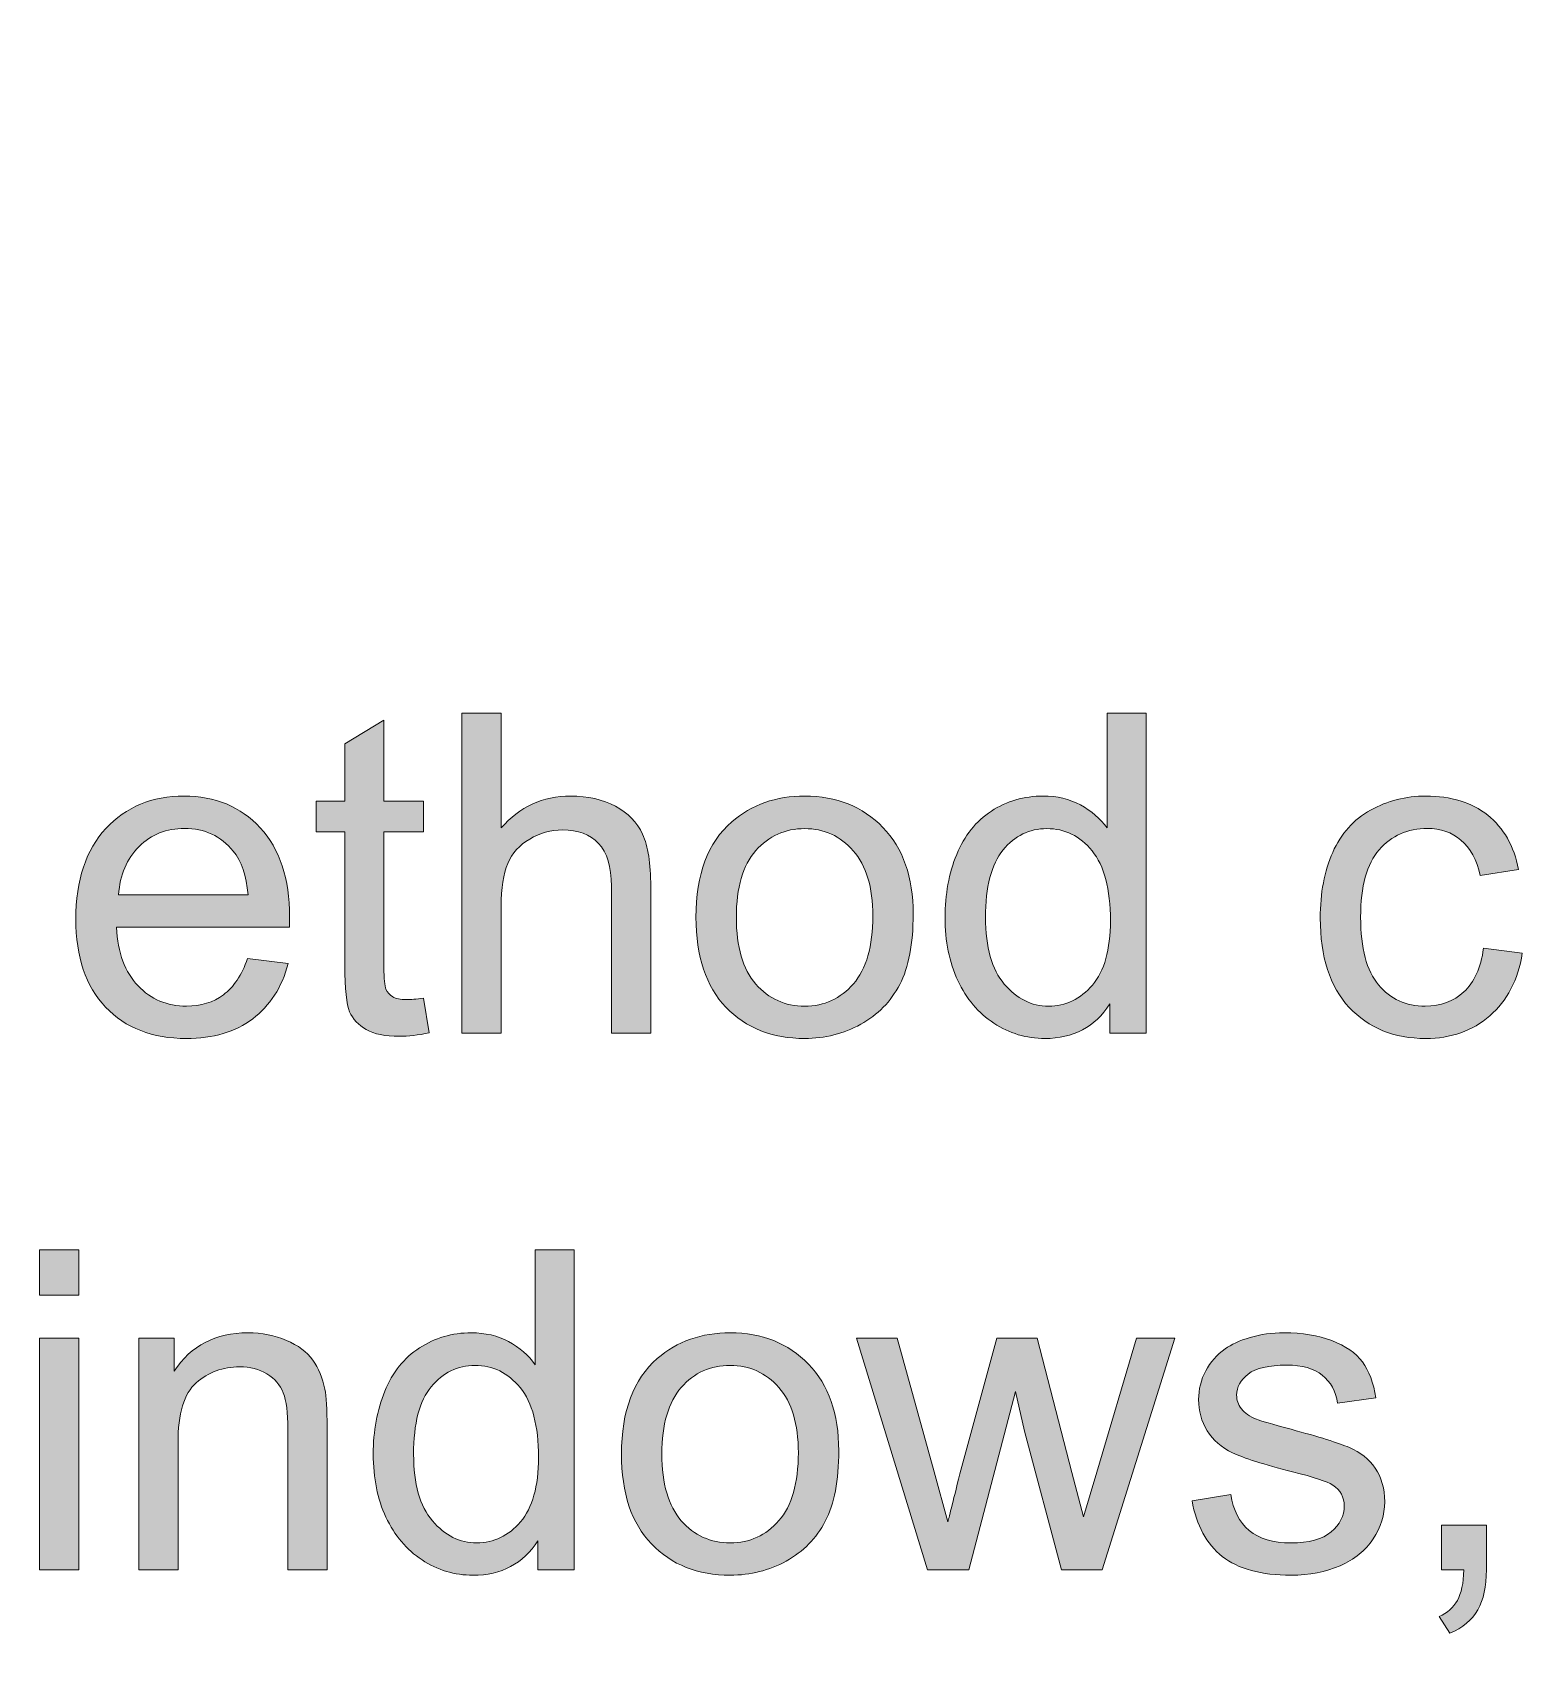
# Model space of a CAD drawing. Header units: inches. Extents: x -17.6 to 82.3, y -15.1 to 23.2.
# Drawn here: x 78.703 to 79.354, y -4.567 to -3.859 of the extents above; entities that cross this region are included whole.
import ezdxf

# ---------------------------------------------------------------- set-up
doc = ezdxf.new("R2010")
doc.units = ezdxf.units.IN
doc.header["$MEASUREMENT"] = 0
doc.layers.add('0_0', color=7, linetype='Continuous', lineweight=0)
doc.layers.add('G-ANNO-TTLB', color=7, linetype='Continuous', lineweight=0)

# ---------------------------------------------------------------- blocks, each defined once
blk = doc.blocks.new('Block_21')
at = {"layer": '0_0', "true_color": 0x000000, "transparency": 33554687}
h = blk.add_hatch(color=18, dxfattribs=at)
h.dxf.hatch_style = 2
edge = h.paths.add_edge_path()
edge.add_spline(control_points=[(78.87305, -4.2785), (78.87305, -4.2785), (78.87552, -4.29359), (78.87552, -4.29359), (78.8707, -4.29461), (78.8664, -4.29511), (78.8626, -4.29511), (78.85639, -4.29511), (78.85159, -4.29414), (78.84817, -4.29217), (78.84475, -4.2902), (78.84234, -4.28762), (78.84096, -4.28442), (78.83956, -4.28124), (78.83887, -4.27451), (78.83887, -4.26426), (78.83887, -4.26426), (78.83887, -4.20624), (78.83887, -4.20624), (78.83887, -4.20624), (78.82633, -4.20624), (78.82633, -4.20624), (78.82633, -4.20624), (78.82633, -4.19295), (78.82633, -4.19295), (78.82633, -4.19295), (78.83887, -4.19295), (78.83887, -4.19295), (78.83887, -4.19295), (78.83887, -4.16798), (78.83887, -4.16798), (78.83887, -4.16798), (78.85585, -4.15773), (78.85585, -4.15773), (78.85585, -4.15773), (78.85585, -4.19295), (78.85585, -4.19295), (78.85585, -4.19295), (78.87305, -4.19295), (78.87305, -4.19295), (78.87305, -4.19295), (78.87305, -4.20624), (78.87305, -4.20624), (78.87305, -4.20624), (78.85585, -4.20624), (78.85585, -4.20624), (78.85585, -4.20624), (78.85585, -4.2652), (78.85585, -4.2652), (78.85585, -4.27007), (78.85615, -4.27321), (78.85676, -4.2746), (78.85737, -4.276), (78.85834, -4.2771), (78.8597, -4.27793), (78.86106, -4.27875), (78.86301, -4.27916), (78.86553, -4.27916), (78.86743, -4.27916), (78.86994, -4.27894), (78.87305, -4.2785)], knot_values=[0, 0, 0, 0, 1, 1, 1, 2, 2, 2, 3, 3, 3, 4, 4, 4, 5, 5, 5, 6, 6, 6, 7, 7, 7, 8, 8, 8, 9, 9, 9, 10, 10, 10, 11, 11, 11, 12, 12, 12, 13, 13, 13, 14, 14, 14, 15, 15, 15, 16, 16, 16, 17, 17, 17, 18, 18, 18, 19, 19, 19, 20, 20, 20, 20], degree=3, periodic=0)
h = blk.add_hatch(color=18, dxfattribs=at)
h.dxf.hatch_style = 2
edge = h.paths.add_edge_path()
edge.add_spline(control_points=[(78.88976, -4.29378), (78.88976, -4.29378), (78.88976, -4.1546), (78.88976, -4.1546), (78.88976, -4.1546), (78.90685, -4.1546), (78.90685, -4.1546), (78.90685, -4.1546), (78.90685, -4.20454), (78.90685, -4.20454), (78.91482, -4.1953), (78.92489, -4.19067), (78.93704, -4.19067), (78.9445, -4.19067), (78.95098, -4.19214), (78.95649, -4.1951), (78.962, -4.19803), (78.96594, -4.20209), (78.96832, -4.20729), (78.97069, -4.21248), (78.97187, -4.22001), (78.97187, -4.22989), (78.97187, -4.22989), (78.97187, -4.29378), (78.97187, -4.29378), (78.97187, -4.29378), (78.95478, -4.29378), (78.95478, -4.29378), (78.95478, -4.29378), (78.95478, -4.22989), (78.95478, -4.22989), (78.95478, -4.22134), (78.95294, -4.21512), (78.94923, -4.21124), (78.94553, -4.20733), (78.94029, -4.20539), (78.93351, -4.20539), (78.92845, -4.20539), (78.92369, -4.20671), (78.91923, -4.20934), (78.91477, -4.21195), (78.91159, -4.21552), (78.9097, -4.22001), (78.9078, -4.2245), (78.90685, -4.23071), (78.90685, -4.23862), (78.90685, -4.23862), (78.90685, -4.29378), (78.90685, -4.29378), (78.90685, -4.29378), (78.88976, -4.29378), (78.88976, -4.29378)], knot_values=[0, 0, 0, 0, 1, 1, 1, 2, 2, 2, 3, 3, 3, 4, 4, 4, 5, 5, 5, 6, 6, 6, 7, 7, 7, 8, 8, 8, 9, 9, 9, 10, 10, 10, 11, 11, 11, 12, 12, 12, 13, 13, 13, 14, 14, 14, 15, 15, 15, 16, 16, 16, 17, 17, 17, 17], degree=3, periodic=0)
h = blk.add_hatch(color=18, dxfattribs=at)
h.dxf.hatch_style = 2
edge = h.paths.add_edge_path()
edge.add_spline(control_points=[(79.11743, -4.24346), (79.11743, -4.25637), (79.12014, -4.26603), (79.1256, -4.27242), (79.13104, -4.27881), (79.13745, -4.28201), (79.14486, -4.28201), (79.15233, -4.28201), (79.15868, -4.27896), (79.1639, -4.27284), (79.16912, -4.26674), (79.17174, -4.25742), (79.17174, -4.24489), (79.17174, -4.23109), (79.16908, -4.22096), (79.16376, -4.2145), (79.15845, -4.20805), (79.15188, -4.20482), (79.1441, -4.20482), (79.1365, -4.20482), (79.13015, -4.20793), (79.12507, -4.21412), (79.11998, -4.22032), (79.11743, -4.2301), (79.11743, -4.24346)], knot_values=[0, 0, 0, 0, 1, 1, 1, 2, 2, 2, 3, 3, 3, 4, 4, 4, 5, 5, 5, 6, 6, 6, 7, 7, 7, 8, 8, 8, 8], degree=3, periodic=0)
edge = h.paths.add_edge_path()
edge.add_spline(control_points=[(79.17144, -4.29378), (79.17144, -4.29378), (79.17144, -4.28106), (79.17144, -4.28106), (79.16505, -4.29106), (79.15565, -4.29606), (79.14326, -4.29606), (79.13521, -4.29606), (79.12782, -4.29385), (79.12108, -4.28942), (79.11434, -4.28498), (79.10912, -4.2788), (79.10541, -4.27086), (79.10171, -4.26291), (79.09985, -4.25378), (79.09985, -4.24346), (79.09985, -4.2334), (79.10154, -4.22427), (79.1049, -4.21606), (79.10825, -4.20787), (79.11328, -4.20159), (79.11998, -4.19722), (79.1267, -4.19286), (79.1342, -4.19067), (79.1425, -4.19067), (79.14857, -4.19067), (79.15397, -4.19195), (79.15872, -4.19453), (79.16347, -4.19708), (79.16733, -4.20043), (79.1703, -4.20454), (79.1703, -4.20454), (79.1703, -4.1546), (79.1703, -4.1546), (79.1703, -4.1546), (79.18731, -4.1546), (79.18731, -4.1546), (79.18731, -4.1546), (79.18731, -4.29378), (79.18731, -4.29378), (79.18731, -4.29378), (79.17144, -4.29378), (79.17144, -4.29378)], knot_values=[0, 0, 0, 0, 1, 1, 1, 2, 2, 2, 3, 3, 3, 4, 4, 4, 5, 5, 5, 6, 6, 6, 7, 7, 7, 8, 8, 8, 9, 9, 9, 10, 10, 10, 11, 11, 11, 12, 12, 12, 13, 13, 13, 14, 14, 14, 14], degree=3, periodic=0)
h = blk.add_hatch(color=18, dxfattribs=at)
h.dxf.hatch_style = 2
edge = h.paths.add_edge_path()
edge.add_spline(control_points=[(78.74051, -4.23368), (78.74051, -4.23368), (78.79679, -4.23368), (78.79679, -4.23368), (78.79603, -4.22521), (78.79389, -4.21884), (78.79034, -4.2146), (78.7849, -4.20802), (78.77785, -4.20473), (78.76918, -4.20473), (78.76133, -4.20473), (78.75472, -4.20736), (78.74938, -4.21261), (78.74403, -4.21785), (78.74108, -4.22488), (78.74051, -4.23368)], knot_values=[0, 0, 0, 0, 1, 1, 1, 2, 2, 2, 3, 3, 3, 4, 4, 4, 5, 5, 5, 5], degree=3, periodic=0)
edge = h.paths.add_edge_path()
edge.add_spline(control_points=[(78.7966, -4.26131), (78.7966, -4.26131), (78.81426, -4.2635), (78.81426, -4.2635), (78.81148, -4.27382), (78.80633, -4.28182), (78.7988, -4.28752), (78.79126, -4.29321), (78.78164, -4.29606), (78.76994, -4.29606), (78.75518, -4.29606), (78.74349, -4.29152), (78.73485, -4.28244), (78.72621, -4.27336), (78.7219, -4.26062), (78.7219, -4.24422), (78.7219, -4.22725), (78.72626, -4.2141), (78.735, -4.20473), (78.74373, -4.19535), (78.75506, -4.19067), (78.76899, -4.19067), (78.78247, -4.19067), (78.79348, -4.19526), (78.80203, -4.20444), (78.81057, -4.21362), (78.81483, -4.22654), (78.81483, -4.24318), (78.81483, -4.24419), (78.81481, -4.24571), (78.81475, -4.24773), (78.81475, -4.24773), (78.73956, -4.24773), (78.73956, -4.24773), (78.74018, -4.25882), (78.74331, -4.26729), (78.74894, -4.27318), (78.75458, -4.27907), (78.76161, -4.28201), (78.77002, -4.28201), (78.77629, -4.28201), (78.78164, -4.28037), (78.78608, -4.27707), (78.7905, -4.27378), (78.79401, -4.26853), (78.7966, -4.26131)], knot_values=[0, 0, 0, 0, 1, 1, 1, 2, 2, 2, 3, 3, 3, 4, 4, 4, 5, 5, 5, 6, 6, 6, 7, 7, 7, 8, 8, 8, 9, 9, 9, 10, 10, 10, 11, 11, 11, 12, 12, 12, 13, 13, 13, 14, 14, 14, 15, 15, 15, 15], degree=3, periodic=0)
h = blk.add_hatch(color=18, dxfattribs=at)
h.dxf.hatch_style = 2
edge = h.paths.add_edge_path()
edge.add_spline(control_points=[(79.00909, -4.24337), (79.00909, -4.25628), (79.01191, -4.26595), (79.01755, -4.27238), (79.02318, -4.2788), (79.03027, -4.28201), (79.03882, -4.28201), (79.0473, -4.28201), (79.05435, -4.27878), (79.05998, -4.27233), (79.06562, -4.26587), (79.06844, -4.25602), (79.06844, -4.2428), (79.06844, -4.23033), (79.06559, -4.22088), (79.05994, -4.21446), (79.05428, -4.20803), (79.04723, -4.20482), (79.03882, -4.20482), (79.03027, -4.20482), (79.02318, -4.20802), (79.01755, -4.21441), (79.01191, -4.2208), (79.00909, -4.23046), (79.00909, -4.24337)], knot_values=[0, 0, 0, 0, 1, 1, 1, 2, 2, 2, 3, 3, 3, 4, 4, 4, 5, 5, 5, 6, 6, 6, 7, 7, 7, 8, 8, 8, 8], degree=3, periodic=0)
edge = h.paths.add_edge_path()
edge.add_spline(control_points=[(78.99154, -4.24337), (78.99154, -4.22469), (78.99672, -4.21087), (79.00711, -4.20188), (79.01577, -4.1944), (79.02634, -4.19067), (79.03882, -4.19067), (79.05268, -4.19067), (79.06401, -4.19522), (79.07281, -4.20429), (79.0816, -4.21338), (79.08599, -4.22593), (79.08599, -4.24194), (79.08599, -4.25492), (79.08405, -4.26512), (79.08016, -4.27257), (79.07627, -4.28), (79.07061, -4.28578), (79.06316, -4.28989), (79.05572, -4.294), (79.04761, -4.29606), (79.03882, -4.29606), (79.0247, -4.29606), (79.01329, -4.29153), (79.00458, -4.28248), (78.99588, -4.27344), (78.99154, -4.26039), (78.99154, -4.24337)], knot_values=[0, 0, 0, 0, 1, 1, 1, 2, 2, 2, 3, 3, 3, 4, 4, 4, 5, 5, 5, 6, 6, 6, 7, 7, 7, 8, 8, 8, 9, 9, 9, 9], degree=3, periodic=0)
h = blk.add_hatch(color=18, dxfattribs=at)
h.dxf.hatch_style = 2
edge = h.paths.add_edge_path()
edge.add_spline(control_points=[(79.33398, -4.25685), (79.33398, -4.25685), (79.3508, -4.25903), (79.3508, -4.25903), (79.34896, -4.27062), (79.34427, -4.27968), (79.3367, -4.28624), (79.32913, -4.29278), (79.31985, -4.29606), (79.30884, -4.29606), (79.29503, -4.29606), (79.28394, -4.29156), (79.27555, -4.28252), (79.26717, -4.27352), (79.26297, -4.26058), (79.26297, -4.24375), (79.26297, -4.23286), (79.26478, -4.22333), (79.26839, -4.21517), (79.272, -4.207), (79.27748, -4.20087), (79.28486, -4.1968), (79.29224, -4.19271), (79.30025, -4.19067), (79.30892, -4.19067), (79.31988, -4.19067), (79.32883, -4.19344), (79.3358, -4.19897), (79.34276, -4.20452), (79.34722, -4.21239), (79.34918, -4.22257), (79.34918, -4.22257), (79.33257, -4.22514), (79.33257, -4.22514), (79.33099, -4.21837), (79.32818, -4.21327), (79.32416, -4.20985), (79.32015, -4.20643), (79.31529, -4.20473), (79.3096, -4.20473), (79.30098, -4.20473), (79.29399, -4.20782), (79.2886, -4.21398), (79.28323, -4.22016), (79.28054, -4.22991), (79.28054, -4.24327), (79.28054, -4.25682), (79.28314, -4.26666), (79.28833, -4.2728), (79.29351, -4.27894), (79.30029, -4.28201), (79.30865, -4.28201), (79.31535, -4.28201), (79.32095, -4.27995), (79.32544, -4.27584), (79.32994, -4.27173), (79.33279, -4.26539), (79.33398, -4.25685)], knot_values=[0, 0, 0, 0, 1, 1, 1, 2, 2, 2, 3, 3, 3, 4, 4, 4, 5, 5, 5, 6, 6, 6, 7, 7, 7, 8, 8, 8, 9, 9, 9, 10, 10, 10, 11, 11, 11, 12, 12, 12, 13, 13, 13, 14, 14, 14, 15, 15, 15, 16, 16, 16, 17, 17, 17, 18, 18, 18, 19, 19, 19, 19], degree=3, periodic=0)
h = blk.add_hatch(color=18, dxfattribs=at)
h.dxf.hatch_style = 2
edge = h.paths.add_edge_path()
edge.add_spline(control_points=[(78.70614, -4.52711), (78.70614, -4.52711), (78.70614, -4.42628), (78.70614, -4.42628), (78.70614, -4.42628), (78.72323, -4.42628), (78.72323, -4.42628), (78.72323, -4.42628), (78.72323, -4.52711), (78.72323, -4.52711), (78.72323, -4.52711), (78.70614, -4.52711), (78.70614, -4.52711)], knot_values=[0, 0, 0, 0, 1, 1, 1, 2, 2, 2, 3, 3, 3, 4, 4, 4, 4], degree=3, periodic=0)
edge = h.paths.add_edge_path()
edge.add_spline(control_points=[(78.70614, -4.40758), (78.70614, -4.40758), (78.70614, -4.38793), (78.70614, -4.38793), (78.70614, -4.38793), (78.72323, -4.38793), (78.72323, -4.38793), (78.72323, -4.38793), (78.72323, -4.40758), (78.72323, -4.40758), (78.72323, -4.40758), (78.70614, -4.40758), (78.70614, -4.40758)], knot_values=[0, 0, 0, 0, 1, 1, 1, 2, 2, 2, 3, 3, 3, 4, 4, 4, 4], degree=3, periodic=0)
h = blk.add_hatch(color=18, dxfattribs=at)
h.dxf.hatch_style = 2
edge = h.paths.add_edge_path()
edge.add_spline(control_points=[(78.86876, -4.47679), (78.86876, -4.48971), (78.87149, -4.49936), (78.87693, -4.50575), (78.88238, -4.51214), (78.88881, -4.51534), (78.89621, -4.51534), (78.90367, -4.51534), (78.91002, -4.51229), (78.91524, -4.50617), (78.92046, -4.50007), (78.92307, -4.49075), (78.92307, -4.47822), (78.92307, -4.46442), (78.92041, -4.45429), (78.91509, -4.44784), (78.90978, -4.44138), (78.90324, -4.43815), (78.89545, -4.43815), (78.88786, -4.43815), (78.88151, -4.44126), (78.87641, -4.44746), (78.87131, -4.45365), (78.86876, -4.46343), (78.86876, -4.47679)], knot_values=[0, 0, 0, 0, 1, 1, 1, 2, 2, 2, 3, 3, 3, 4, 4, 4, 5, 5, 5, 6, 6, 6, 7, 7, 7, 8, 8, 8, 8], degree=3, periodic=0)
edge = h.paths.add_edge_path()
edge.add_spline(control_points=[(78.9228, -4.52711), (78.9228, -4.52711), (78.9228, -4.51439), (78.9228, -4.51439), (78.9164, -4.52439), (78.907, -4.52939), (78.89459, -4.52939), (78.88656, -4.52939), (78.87916, -4.52718), (78.87242, -4.52275), (78.86568, -4.51831), (78.86046, -4.51213), (78.85676, -4.50419), (78.85305, -4.49624), (78.85121, -4.48711), (78.85121, -4.47679), (78.85121, -4.46673), (78.85288, -4.4576), (78.85623, -4.4494), (78.85959, -4.4412), (78.86462, -4.43492), (78.87134, -4.43056), (78.87804, -4.42619), (78.88554, -4.424), (78.89383, -4.424), (78.8999, -4.424), (78.90533, -4.42528), (78.91007, -4.42786), (78.91482, -4.43041), (78.91867, -4.43376), (78.92166, -4.43787), (78.92166, -4.43787), (78.92166, -4.38793), (78.92166, -4.38793), (78.92166, -4.38793), (78.93864, -4.38793), (78.93864, -4.38793), (78.93864, -4.38793), (78.93864, -4.52711), (78.93864, -4.52711), (78.93864, -4.52711), (78.9228, -4.52711), (78.9228, -4.52711)], knot_values=[0, 0, 0, 0, 1, 1, 1, 2, 2, 2, 3, 3, 3, 4, 4, 4, 5, 5, 5, 6, 6, 6, 7, 7, 7, 8, 8, 8, 9, 9, 9, 10, 10, 10, 11, 11, 11, 12, 12, 12, 13, 13, 13, 14, 14, 14, 14], degree=3, periodic=0)
h = blk.add_hatch(color=18, dxfattribs=at)
h.dxf.hatch_style = 2
edge = h.paths.add_edge_path()
edge.add_spline(control_points=[(78.74924, -4.52711), (78.74924, -4.52711), (78.74924, -4.42628), (78.74924, -4.42628), (78.74924, -4.42628), (78.76462, -4.42628), (78.76462, -4.42628), (78.76462, -4.42628), (78.76462, -4.44062), (78.76462, -4.44062), (78.77203, -4.42954), (78.78271, -4.424), (78.79671, -4.424), (78.80279, -4.424), (78.80838, -4.42509), (78.81346, -4.42729), (78.81855, -4.42946), (78.82237, -4.43233), (78.8249, -4.43587), (78.82743, -4.43941), (78.82921, -4.44363), (78.83021, -4.4485), (78.83085, -4.45166), (78.83116, -4.45721), (78.83116, -4.46512), (78.83116, -4.46512), (78.83116, -4.52711), (78.83116, -4.52711), (78.83116, -4.52711), (78.81407, -4.52711), (78.81407, -4.52711), (78.81407, -4.52711), (78.81407, -4.46578), (78.81407, -4.46578), (78.81407, -4.45882), (78.81342, -4.45361), (78.81209, -4.45015), (78.81076, -4.44671), (78.8084, -4.44396), (78.80501, -4.44191), (78.80162, -4.43985), (78.79766, -4.43882), (78.7931, -4.43882), (78.78582, -4.43882), (78.77954, -4.44112), (78.77425, -4.44575), (78.76896, -4.45037), (78.76633, -4.45913), (78.76633, -4.47205), (78.76633, -4.47205), (78.76633, -4.52711), (78.76633, -4.52711), (78.76633, -4.52711), (78.74924, -4.52711), (78.74924, -4.52711)], knot_values=[0, 0, 0, 0, 1, 1, 1, 2, 2, 2, 3, 3, 3, 4, 4, 4, 5, 5, 5, 6, 6, 6, 7, 7, 7, 8, 8, 8, 9, 9, 9, 10, 10, 10, 11, 11, 11, 12, 12, 12, 13, 13, 13, 14, 14, 14, 15, 15, 15, 16, 16, 16, 17, 17, 17, 18, 18, 18, 18], degree=3, periodic=0)
h = blk.add_hatch(color=18, dxfattribs=at)
h.dxf.hatch_style = 2
edge = h.paths.add_edge_path()
edge.add_spline(control_points=[(78.97673, -4.4767), (78.97673, -4.48961), (78.97953, -4.49928), (78.98516, -4.50571), (78.9908, -4.51213), (78.99788, -4.51534), (79.00643, -4.51534), (79.01492, -4.51534), (79.02197, -4.51211), (79.02762, -4.50566), (79.03324, -4.4992), (79.03605, -4.48935), (79.03605, -4.47613), (79.03605, -4.46366), (79.03323, -4.45421), (79.02756, -4.44779), (79.02189, -4.44137), (79.01485, -4.43815), (79.00643, -4.43815), (78.99788, -4.43815), (78.9908, -4.44135), (78.98516, -4.44774), (78.97953, -4.45413), (78.97673, -4.46379), (78.97673, -4.4767)], knot_values=[0, 0, 0, 0, 1, 1, 1, 2, 2, 2, 3, 3, 3, 4, 4, 4, 5, 5, 5, 6, 6, 6, 7, 7, 7, 8, 8, 8, 8], degree=3, periodic=0)
edge = h.paths.add_edge_path()
edge.add_spline(control_points=[(78.95915, -4.4767), (78.95915, -4.45802), (78.96434, -4.4442), (78.97472, -4.43521), (78.9834, -4.42773), (78.99396, -4.424), (79.00643, -4.424), (79.02029, -4.424), (79.03163, -4.42855), (79.04042, -4.43762), (79.04922, -4.44671), (79.05363, -4.45926), (79.05363, -4.47527), (79.05363, -4.48825), (79.05168, -4.49845), (79.04778, -4.5059), (79.04389, -4.51333), (79.03822, -4.51911), (79.03079, -4.52322), (79.02336, -4.52733), (79.01523, -4.52939), (79.00643, -4.52939), (78.99232, -4.52939), (78.9809, -4.52486), (78.97221, -4.51581), (78.96351, -4.50677), (78.95915, -4.49372), (78.95915, -4.4767)], knot_values=[0, 0, 0, 0, 1, 1, 1, 2, 2, 2, 3, 3, 3, 4, 4, 4, 5, 5, 5, 6, 6, 6, 7, 7, 7, 8, 8, 8, 9, 9, 9, 9], degree=3, periodic=0)
h = blk.add_hatch(color=18, dxfattribs=at)
h.dxf.hatch_style = 2
edge = h.paths.add_edge_path()
edge.add_spline(control_points=[(79.09226, -4.52711), (79.09226, -4.52711), (79.06141, -4.42628), (79.06141, -4.42628), (79.06141, -4.42628), (79.07907, -4.42628), (79.07907, -4.42628), (79.07907, -4.42628), (79.09511, -4.48448), (79.09511, -4.48448), (79.09511, -4.48448), (79.1011, -4.50613), (79.1011, -4.50613), (79.10135, -4.50506), (79.10308, -4.49813), (79.10631, -4.48534), (79.10631, -4.48534), (79.12237, -4.42628), (79.12237, -4.42628), (79.12237, -4.42628), (79.13992, -4.42628), (79.13992, -4.42628), (79.13992, -4.42628), (79.15503, -4.48477), (79.15503, -4.48477), (79.15503, -4.48477), (79.16005, -4.50404), (79.16005, -4.50404), (79.16005, -4.50404), (79.16585, -4.48458), (79.16585, -4.48458), (79.16585, -4.48458), (79.18313, -4.42628), (79.18313, -4.42628), (79.18313, -4.42628), (79.19973, -4.42628), (79.19973, -4.42628), (79.19973, -4.42628), (79.16821, -4.52711), (79.16821, -4.52711), (79.16821, -4.52711), (79.15047, -4.52711), (79.15047, -4.52711), (79.15047, -4.52711), (79.13441, -4.46673), (79.13441, -4.46673), (79.13441, -4.46673), (79.13053, -4.44954), (79.13053, -4.44954), (79.13053, -4.44954), (79.11011, -4.52711), (79.11011, -4.52711), (79.11011, -4.52711), (79.09226, -4.52711), (79.09226, -4.52711)], knot_values=[0, 0, 0, 0, 1, 1, 1, 2, 2, 2, 3, 3, 3, 4, 4, 4, 5, 5, 5, 6, 6, 6, 7, 7, 7, 8, 8, 8, 9, 9, 9, 10, 10, 10, 11, 11, 11, 12, 12, 12, 13, 13, 13, 14, 14, 14, 15, 15, 15, 16, 16, 16, 17, 17, 17, 18, 18, 18, 18], degree=3, periodic=0)
h = blk.add_hatch(color=18, dxfattribs=at)
h.dxf.hatch_style = 2
edge = h.paths.add_edge_path()
edge.add_spline(control_points=[(79.20725, -4.49702), (79.20725, -4.49702), (79.22415, -4.49436), (79.22415, -4.49436), (79.2251, -4.50113), (79.22773, -4.50632), (79.23207, -4.50993), (79.23641, -4.51354), (79.24246, -4.51534), (79.25024, -4.51534), (79.2581, -4.51534), (79.26392, -4.51374), (79.26771, -4.51054), (79.27151, -4.50735), (79.27341, -4.50359), (79.27341, -4.49929), (79.27341, -4.49543), (79.27174, -4.49239), (79.26839, -4.49018), (79.26605, -4.48866), (79.26023, -4.48674), (79.25092, -4.48439), (79.23839, -4.48123), (79.2297, -4.47849), (79.22485, -4.47617), (79.22001, -4.47386), (79.21634, -4.47066), (79.21384, -4.46659), (79.21134, -4.4625), (79.2101, -4.45799), (79.2101, -4.45306), (79.2101, -4.44857), (79.21113, -4.4444), (79.21318, -4.44058), (79.21522, -4.43674), (79.21803, -4.43357), (79.22157, -4.43103), (79.22423, -4.42906), (79.22786, -4.42741), (79.23245, -4.42604), (79.23703, -4.42468), (79.24196, -4.424), (79.24721, -4.424), (79.25513, -4.424), (79.26207, -4.42514), (79.26805, -4.42742), (79.27403, -4.4297), (79.27846, -4.43279), (79.2813, -4.43667), (79.28415, -4.44058), (79.28611, -4.44577), (79.28719, -4.4523), (79.28719, -4.4523), (79.27048, -4.45458), (79.27048, -4.45458), (79.26972, -4.44938), (79.26752, -4.44534), (79.26388, -4.44242), (79.26023, -4.43951), (79.2551, -4.43806), (79.24845, -4.43806), (79.2406, -4.43806), (79.235, -4.43936), (79.23164, -4.44195), (79.22829, -4.44454), (79.22662, -4.44758), (79.22662, -4.45106), (79.22662, -4.45327), (79.22731, -4.45527), (79.22871, -4.45704), (79.23009, -4.45888), (79.23227, -4.46039), (79.23524, -4.4616), (79.23695, -4.46224), (79.242, -4.46369), (79.25035, -4.46597), (79.26244, -4.4692), (79.27086, -4.47184), (79.27565, -4.47389), (79.28044, -4.47595), (79.28418, -4.47895), (79.28689, -4.48287), (79.28962, -4.48679), (79.29099, -4.49167), (79.29099, -4.49749), (79.29099, -4.50319), (79.28932, -4.50856), (79.286, -4.51358), (79.28267, -4.51862), (79.27789, -4.5225), (79.27162, -4.52527), (79.26535, -4.52801), (79.25826, -4.52939), (79.25035, -4.52939), (79.23725, -4.52939), (79.22727, -4.52667), (79.22039, -4.52123), (79.21351, -4.51579), (79.20915, -4.50772), (79.20725, -4.49702)], knot_values=[0, 0, 0, 0, 1, 1, 1, 2, 2, 2, 3, 3, 3, 4, 4, 4, 5, 5, 5, 6, 6, 6, 7, 7, 7, 8, 8, 8, 9, 9, 9, 10, 10, 10, 11, 11, 11, 12, 12, 12, 13, 13, 13, 14, 14, 14, 15, 15, 15, 16, 16, 16, 17, 17, 17, 18, 18, 18, 19, 19, 19, 20, 20, 20, 21, 21, 21, 22, 22, 22, 23, 23, 23, 24, 24, 24, 25, 25, 25, 26, 26, 26, 27, 27, 27, 28, 28, 28, 29, 29, 29, 30, 30, 30, 31, 31, 31, 32, 32, 32, 33, 33, 33, 33], degree=3, periodic=0)
h = blk.add_hatch(color=18, dxfattribs=at)
h.dxf.hatch_style = 2
edge = h.paths.add_edge_path()
edge.add_spline(control_points=[(79.31576, -4.52711), (79.31576, -4.52711), (79.31576, -4.50765), (79.31576, -4.50765), (79.31576, -4.50765), (79.33523, -4.50765), (79.33523, -4.50765), (79.33523, -4.50765), (79.33523, -4.52711), (79.33523, -4.52711), (79.33523, -4.53426), (79.33396, -4.54004), (79.33143, -4.54445), (79.3289, -4.54884), (79.32487, -4.55225), (79.31936, -4.55465), (79.31936, -4.55465), (79.31462, -4.54734), (79.31462, -4.54734), (79.31822, -4.54575), (79.32088, -4.54343), (79.32259, -4.54035), (79.3243, -4.53729), (79.32525, -4.53288), (79.32544, -4.52711), (79.32544, -4.52711), (79.31576, -4.52711), (79.31576, -4.52711)], knot_values=[0, 0, 0, 0, 1, 1, 1, 2, 2, 2, 3, 3, 3, 4, 4, 4, 5, 5, 5, 6, 6, 6, 7, 7, 7, 8, 8, 8, 9, 9, 9, 9], degree=3, periodic=0)
at = {"layer": '0_0'}
for points, knots in [([(78.87305, -4.2785), (78.87305, -4.2785), (78.87552, -4.29359), (78.87552, -4.29359), (78.8707, -4.29461), (78.8664, -4.29511), (78.8626, -4.29511), (78.85639, -4.29511), (78.85159, -4.29414), (78.84817, -4.29217), (78.84475, -4.2902), (78.84234, -4.28762), (78.84096, -4.28442), (78.83956, -4.28124), (78.83887, -4.27451), (78.83887, -4.26426), (78.83887, -4.26426), (78.83887, -4.20624), (78.83887, -4.20624), (78.83887, -4.20624), (78.82633, -4.20624), (78.82633, -4.20624), (78.82633, -4.20624), (78.82633, -4.19295), (78.82633, -4.19295), (78.82633, -4.19295), (78.83887, -4.19295), (78.83887, -4.19295), (78.83887, -4.19295), (78.83887, -4.16798), (78.83887, -4.16798), (78.83887, -4.16798), (78.85585, -4.15773), (78.85585, -4.15773), (78.85585, -4.15773), (78.85585, -4.19295), (78.85585, -4.19295), (78.85585, -4.19295), (78.87305, -4.19295), (78.87305, -4.19295), (78.87305, -4.19295), (78.87305, -4.20624), (78.87305, -4.20624), (78.87305, -4.20624), (78.85585, -4.20624), (78.85585, -4.20624), (78.85585, -4.20624), (78.85585, -4.2652), (78.85585, -4.2652), (78.85585, -4.27007), (78.85615, -4.27321), (78.85676, -4.2746), (78.85737, -4.276), (78.85834, -4.2771), (78.8597, -4.27793), (78.86106, -4.27875), (78.86301, -4.27916), (78.86553, -4.27916), (78.86743, -4.27916), (78.86994, -4.27894), (78.87305, -4.2785)], [0, 0, 0, 0, 1, 1, 1, 2, 2, 2, 3, 3, 3, 4, 4, 4, 5, 5, 5, 6, 6, 6, 7, 7, 7, 8, 8, 8, 9, 9, 9, 10, 10, 10, 11, 11, 11, 12, 12, 12, 13, 13, 13, 14, 14, 14, 15, 15, 15, 16, 16, 16, 17, 17, 17, 18, 18, 18, 19, 19, 19, 20, 20, 20, 20]), ([(78.88976, -4.29378), (78.88976, -4.29378), (78.88976, -4.1546), (78.88976, -4.1546), (78.88976, -4.1546), (78.90685, -4.1546), (78.90685, -4.1546), (78.90685, -4.1546), (78.90685, -4.20454), (78.90685, -4.20454), (78.91482, -4.1953), (78.92489, -4.19067), (78.93704, -4.19067), (78.9445, -4.19067), (78.95098, -4.19214), (78.95649, -4.1951), (78.962, -4.19803), (78.96594, -4.20209), (78.96832, -4.20729), (78.97069, -4.21248), (78.97187, -4.22001), (78.97187, -4.22989), (78.97187, -4.22989), (78.97187, -4.29378), (78.97187, -4.29378), (78.97187, -4.29378), (78.95478, -4.29378), (78.95478, -4.29378), (78.95478, -4.29378), (78.95478, -4.22989), (78.95478, -4.22989), (78.95478, -4.22134), (78.95294, -4.21512), (78.94923, -4.21124), (78.94553, -4.20733), (78.94029, -4.20539), (78.93351, -4.20539), (78.92845, -4.20539), (78.92369, -4.20671), (78.91923, -4.20934), (78.91477, -4.21195), (78.91159, -4.21552), (78.9097, -4.22001), (78.9078, -4.2245), (78.90685, -4.23071), (78.90685, -4.23862), (78.90685, -4.23862), (78.90685, -4.29378), (78.90685, -4.29378), (78.90685, -4.29378), (78.88976, -4.29378), (78.88976, -4.29378)], [0, 0, 0, 0, 1, 1, 1, 2, 2, 2, 3, 3, 3, 4, 4, 4, 5, 5, 5, 6, 6, 6, 7, 7, 7, 8, 8, 8, 9, 9, 9, 10, 10, 10, 11, 11, 11, 12, 12, 12, 13, 13, 13, 14, 14, 14, 15, 15, 15, 16, 16, 16, 17, 17, 17, 17]), ([(79.17144, -4.29378), (79.17144, -4.29378), (79.17144, -4.28106), (79.17144, -4.28106), (79.16505, -4.29106), (79.15565, -4.29606), (79.14326, -4.29606), (79.13521, -4.29606), (79.12782, -4.29385), (79.12108, -4.28942), (79.11434, -4.28498), (79.10912, -4.2788), (79.10541, -4.27086), (79.10171, -4.26291), (79.09985, -4.25378), (79.09985, -4.24346), (79.09985, -4.2334), (79.10154, -4.22427), (79.1049, -4.21606), (79.10825, -4.20787), (79.11328, -4.20159), (79.11998, -4.19722), (79.1267, -4.19286), (79.1342, -4.19067), (79.1425, -4.19067), (79.14857, -4.19067), (79.15397, -4.19195), (79.15872, -4.19453), (79.16347, -4.19708), (79.16733, -4.20043), (79.1703, -4.20454), (79.1703, -4.20454), (79.1703, -4.1546), (79.1703, -4.1546), (79.1703, -4.1546), (79.18731, -4.1546), (79.18731, -4.1546), (79.18731, -4.1546), (79.18731, -4.29378), (79.18731, -4.29378), (79.18731, -4.29378), (79.17144, -4.29378), (79.17144, -4.29378)], [0, 0, 0, 0, 1, 1, 1, 2, 2, 2, 3, 3, 3, 4, 4, 4, 5, 5, 5, 6, 6, 6, 7, 7, 7, 8, 8, 8, 9, 9, 9, 10, 10, 10, 11, 11, 11, 12, 12, 12, 13, 13, 13, 14, 14, 14, 14]), ([(78.7966, -4.26131), (78.7966, -4.26131), (78.81426, -4.2635), (78.81426, -4.2635), (78.81148, -4.27382), (78.80633, -4.28182), (78.7988, -4.28752), (78.79126, -4.29321), (78.78164, -4.29606), (78.76994, -4.29606), (78.75518, -4.29606), (78.74349, -4.29152), (78.73485, -4.28244), (78.72621, -4.27336), (78.7219, -4.26062), (78.7219, -4.24422), (78.7219, -4.22725), (78.72626, -4.2141), (78.735, -4.20473), (78.74373, -4.19535), (78.75506, -4.19067), (78.76899, -4.19067), (78.78247, -4.19067), (78.79348, -4.19526), (78.80203, -4.20444), (78.81057, -4.21362), (78.81483, -4.22654), (78.81483, -4.24318), (78.81483, -4.24419), (78.81481, -4.24571), (78.81475, -4.24773), (78.81475, -4.24773), (78.73956, -4.24773), (78.73956, -4.24773), (78.74018, -4.25882), (78.74331, -4.26729), (78.74894, -4.27318), (78.75458, -4.27907), (78.76161, -4.28201), (78.77002, -4.28201), (78.77629, -4.28201), (78.78164, -4.28037), (78.78608, -4.27707), (78.7905, -4.27378), (78.79401, -4.26853), (78.7966, -4.26131)], [0, 0, 0, 0, 1, 1, 1, 2, 2, 2, 3, 3, 3, 4, 4, 4, 5, 5, 5, 6, 6, 6, 7, 7, 7, 8, 8, 8, 9, 9, 9, 10, 10, 10, 11, 11, 11, 12, 12, 12, 13, 13, 13, 14, 14, 14, 15, 15, 15, 15]), ([(78.99154, -4.24337), (78.99154, -4.22469), (78.99672, -4.21087), (79.00711, -4.20188), (79.01577, -4.1944), (79.02634, -4.19067), (79.03882, -4.19067), (79.05268, -4.19067), (79.06401, -4.19522), (79.07281, -4.20429), (79.0816, -4.21338), (79.08599, -4.22593), (79.08599, -4.24194), (79.08599, -4.25492), (79.08405, -4.26512), (79.08016, -4.27257), (79.07627, -4.28), (79.07061, -4.28578), (79.06316, -4.28989), (79.05572, -4.294), (79.04761, -4.29606), (79.03882, -4.29606), (79.0247, -4.29606), (79.01329, -4.29153), (79.00458, -4.28248), (78.99588, -4.27344), (78.99154, -4.26039), (78.99154, -4.24337)], [0, 0, 0, 0, 1, 1, 1, 2, 2, 2, 3, 3, 3, 4, 4, 4, 5, 5, 5, 6, 6, 6, 7, 7, 7, 8, 8, 8, 9, 9, 9, 9]), ([(79.33398, -4.25685), (79.33398, -4.25685), (79.3508, -4.25903), (79.3508, -4.25903), (79.34896, -4.27062), (79.34427, -4.27968), (79.3367, -4.28624), (79.32913, -4.29278), (79.31985, -4.29606), (79.30884, -4.29606), (79.29503, -4.29606), (79.28394, -4.29156), (79.27555, -4.28252), (79.26717, -4.27352), (79.26297, -4.26058), (79.26297, -4.24375), (79.26297, -4.23286), (79.26478, -4.22333), (79.26839, -4.21517), (79.272, -4.207), (79.27748, -4.20087), (79.28486, -4.1968), (79.29224, -4.19271), (79.30025, -4.19067), (79.30892, -4.19067), (79.31988, -4.19067), (79.32883, -4.19344), (79.3358, -4.19897), (79.34276, -4.20452), (79.34722, -4.21239), (79.34918, -4.22257), (79.34918, -4.22257), (79.33257, -4.22514), (79.33257, -4.22514), (79.33099, -4.21837), (79.32818, -4.21327), (79.32416, -4.20985), (79.32015, -4.20643), (79.31529, -4.20473), (79.3096, -4.20473), (79.30098, -4.20473), (79.29399, -4.20782), (79.2886, -4.21398), (79.28323, -4.22016), (79.28054, -4.22991), (79.28054, -4.24327), (79.28054, -4.25682), (79.28314, -4.26666), (79.28833, -4.2728), (79.29351, -4.27894), (79.30029, -4.28201), (79.30865, -4.28201), (79.31535, -4.28201), (79.32095, -4.27995), (79.32544, -4.27584), (79.32994, -4.27173), (79.33279, -4.26539), (79.33398, -4.25685)], [0, 0, 0, 0, 1, 1, 1, 2, 2, 2, 3, 3, 3, 4, 4, 4, 5, 5, 5, 6, 6, 6, 7, 7, 7, 8, 8, 8, 9, 9, 9, 10, 10, 10, 11, 11, 11, 12, 12, 12, 13, 13, 13, 14, 14, 14, 15, 15, 15, 16, 16, 16, 17, 17, 17, 18, 18, 18, 19, 19, 19, 19]), ([(78.74051, -4.23368), (78.74051, -4.23368), (78.79679, -4.23368), (78.79679, -4.23368), (78.79603, -4.22521), (78.79389, -4.21884), (78.79034, -4.2146), (78.7849, -4.20802), (78.77785, -4.20473), (78.76918, -4.20473), (78.76133, -4.20473), (78.75472, -4.20736), (78.74938, -4.21261), (78.74403, -4.21785), (78.74108, -4.22488), (78.74051, -4.23368)], [0, 0, 0, 0, 1, 1, 1, 2, 2, 2, 3, 3, 3, 4, 4, 4, 5, 5, 5, 5]), ([(79.00909, -4.24337), (79.00909, -4.25628), (79.01191, -4.26595), (79.01755, -4.27238), (79.02318, -4.2788), (79.03027, -4.28201), (79.03882, -4.28201), (79.0473, -4.28201), (79.05435, -4.27878), (79.05998, -4.27233), (79.06562, -4.26587), (79.06844, -4.25602), (79.06844, -4.2428), (79.06844, -4.23033), (79.06559, -4.22088), (79.05994, -4.21446), (79.05428, -4.20803), (79.04723, -4.20482), (79.03882, -4.20482), (79.03027, -4.20482), (79.02318, -4.20802), (79.01755, -4.21441), (79.01191, -4.2208), (79.00909, -4.23046), (79.00909, -4.24337)], [0, 0, 0, 0, 1, 1, 1, 2, 2, 2, 3, 3, 3, 4, 4, 4, 5, 5, 5, 6, 6, 6, 7, 7, 7, 8, 8, 8, 8]), ([(79.11743, -4.24346), (79.11743, -4.25637), (79.12014, -4.26603), (79.1256, -4.27242), (79.13104, -4.27881), (79.13745, -4.28201), (79.14486, -4.28201), (79.15233, -4.28201), (79.15868, -4.27896), (79.1639, -4.27284), (79.16912, -4.26674), (79.17174, -4.25742), (79.17174, -4.24489), (79.17174, -4.23109), (79.16908, -4.22096), (79.16376, -4.2145), (79.15845, -4.20805), (79.15188, -4.20482), (79.1441, -4.20482), (79.1365, -4.20482), (79.13015, -4.20793), (79.12507, -4.21412), (79.11998, -4.22032), (79.11743, -4.2301), (79.11743, -4.24346)], [0, 0, 0, 0, 1, 1, 1, 2, 2, 2, 3, 3, 3, 4, 4, 4, 5, 5, 5, 6, 6, 6, 7, 7, 7, 8, 8, 8, 8]), ([(78.70614, -4.40758), (78.70614, -4.40758), (78.70614, -4.38793), (78.70614, -4.38793), (78.70614, -4.38793), (78.72323, -4.38793), (78.72323, -4.38793), (78.72323, -4.38793), (78.72323, -4.40758), (78.72323, -4.40758), (78.72323, -4.40758), (78.70614, -4.40758), (78.70614, -4.40758)], [0, 0, 0, 0, 1, 1, 1, 2, 2, 2, 3, 3, 3, 4, 4, 4, 4]), ([(78.9228, -4.52711), (78.9228, -4.52711), (78.9228, -4.51439), (78.9228, -4.51439), (78.9164, -4.52439), (78.907, -4.52939), (78.89459, -4.52939), (78.88656, -4.52939), (78.87916, -4.52718), (78.87242, -4.52275), (78.86568, -4.51831), (78.86046, -4.51213), (78.85676, -4.50419), (78.85305, -4.49624), (78.85121, -4.48711), (78.85121, -4.47679), (78.85121, -4.46673), (78.85288, -4.4576), (78.85623, -4.4494), (78.85959, -4.4412), (78.86462, -4.43492), (78.87134, -4.43056), (78.87804, -4.42619), (78.88554, -4.424), (78.89383, -4.424), (78.8999, -4.424), (78.90533, -4.42528), (78.91007, -4.42786), (78.91482, -4.43041), (78.91867, -4.43376), (78.92166, -4.43787), (78.92166, -4.43787), (78.92166, -4.38793), (78.92166, -4.38793), (78.92166, -4.38793), (78.93864, -4.38793), (78.93864, -4.38793), (78.93864, -4.38793), (78.93864, -4.52711), (78.93864, -4.52711), (78.93864, -4.52711), (78.9228, -4.52711), (78.9228, -4.52711)], [0, 0, 0, 0, 1, 1, 1, 2, 2, 2, 3, 3, 3, 4, 4, 4, 5, 5, 5, 6, 6, 6, 7, 7, 7, 8, 8, 8, 9, 9, 9, 10, 10, 10, 11, 11, 11, 12, 12, 12, 13, 13, 13, 14, 14, 14, 14]), ([(78.70614, -4.52711), (78.70614, -4.52711), (78.70614, -4.42628), (78.70614, -4.42628), (78.70614, -4.42628), (78.72323, -4.42628), (78.72323, -4.42628), (78.72323, -4.42628), (78.72323, -4.52711), (78.72323, -4.52711), (78.72323, -4.52711), (78.70614, -4.52711), (78.70614, -4.52711)], [0, 0, 0, 0, 1, 1, 1, 2, 2, 2, 3, 3, 3, 4, 4, 4, 4]), ([(78.74924, -4.52711), (78.74924, -4.52711), (78.74924, -4.42628), (78.74924, -4.42628), (78.74924, -4.42628), (78.76462, -4.42628), (78.76462, -4.42628), (78.76462, -4.42628), (78.76462, -4.44062), (78.76462, -4.44062), (78.77203, -4.42954), (78.78271, -4.424), (78.79671, -4.424), (78.80279, -4.424), (78.80838, -4.42509), (78.81346, -4.42729), (78.81855, -4.42946), (78.82237, -4.43233), (78.8249, -4.43587), (78.82743, -4.43941), (78.82921, -4.44363), (78.83021, -4.4485), (78.83085, -4.45166), (78.83116, -4.45721), (78.83116, -4.46512), (78.83116, -4.46512), (78.83116, -4.52711), (78.83116, -4.52711), (78.83116, -4.52711), (78.81407, -4.52711), (78.81407, -4.52711), (78.81407, -4.52711), (78.81407, -4.46578), (78.81407, -4.46578), (78.81407, -4.45882), (78.81342, -4.45361), (78.81209, -4.45015), (78.81076, -4.44671), (78.8084, -4.44396), (78.80501, -4.44191), (78.80162, -4.43985), (78.79766, -4.43882), (78.7931, -4.43882), (78.78582, -4.43882), (78.77954, -4.44112), (78.77425, -4.44575), (78.76896, -4.45037), (78.76633, -4.45913), (78.76633, -4.47205), (78.76633, -4.47205), (78.76633, -4.52711), (78.76633, -4.52711), (78.76633, -4.52711), (78.74924, -4.52711), (78.74924, -4.52711)], [0, 0, 0, 0, 1, 1, 1, 2, 2, 2, 3, 3, 3, 4, 4, 4, 5, 5, 5, 6, 6, 6, 7, 7, 7, 8, 8, 8, 9, 9, 9, 10, 10, 10, 11, 11, 11, 12, 12, 12, 13, 13, 13, 14, 14, 14, 15, 15, 15, 16, 16, 16, 17, 17, 17, 18, 18, 18, 18]), ([(78.95915, -4.4767), (78.95915, -4.45802), (78.96434, -4.4442), (78.97472, -4.43521), (78.9834, -4.42773), (78.99396, -4.424), (79.00643, -4.424), (79.02029, -4.424), (79.03163, -4.42855), (79.04042, -4.43762), (79.04922, -4.44671), (79.05363, -4.45926), (79.05363, -4.47527), (79.05363, -4.48825), (79.05168, -4.49845), (79.04778, -4.5059), (79.04389, -4.51333), (79.03822, -4.51911), (79.03079, -4.52322), (79.02336, -4.52733), (79.01523, -4.52939), (79.00643, -4.52939), (78.99232, -4.52939), (78.9809, -4.52486), (78.97221, -4.51581), (78.96351, -4.50677), (78.95915, -4.49372), (78.95915, -4.4767)], [0, 0, 0, 0, 1, 1, 1, 2, 2, 2, 3, 3, 3, 4, 4, 4, 5, 5, 5, 6, 6, 6, 7, 7, 7, 8, 8, 8, 9, 9, 9, 9]), ([(79.09226, -4.52711), (79.09226, -4.52711), (79.06141, -4.42628), (79.06141, -4.42628), (79.06141, -4.42628), (79.07907, -4.42628), (79.07907, -4.42628), (79.07907, -4.42628), (79.09511, -4.48448), (79.09511, -4.48448), (79.09511, -4.48448), (79.1011, -4.50613), (79.1011, -4.50613), (79.10135, -4.50506), (79.10308, -4.49813), (79.10631, -4.48534), (79.10631, -4.48534), (79.12237, -4.42628), (79.12237, -4.42628), (79.12237, -4.42628), (79.13992, -4.42628), (79.13992, -4.42628), (79.13992, -4.42628), (79.15503, -4.48477), (79.15503, -4.48477), (79.15503, -4.48477), (79.16005, -4.50404), (79.16005, -4.50404), (79.16005, -4.50404), (79.16585, -4.48458), (79.16585, -4.48458), (79.16585, -4.48458), (79.18313, -4.42628), (79.18313, -4.42628), (79.18313, -4.42628), (79.19973, -4.42628), (79.19973, -4.42628), (79.19973, -4.42628), (79.16821, -4.52711), (79.16821, -4.52711), (79.16821, -4.52711), (79.15047, -4.52711), (79.15047, -4.52711), (79.15047, -4.52711), (79.13441, -4.46673), (79.13441, -4.46673), (79.13441, -4.46673), (79.13053, -4.44954), (79.13053, -4.44954), (79.13053, -4.44954), (79.11011, -4.52711), (79.11011, -4.52711), (79.11011, -4.52711), (79.09226, -4.52711), (79.09226, -4.52711)], [0, 0, 0, 0, 1, 1, 1, 2, 2, 2, 3, 3, 3, 4, 4, 4, 5, 5, 5, 6, 6, 6, 7, 7, 7, 8, 8, 8, 9, 9, 9, 10, 10, 10, 11, 11, 11, 12, 12, 12, 13, 13, 13, 14, 14, 14, 15, 15, 15, 16, 16, 16, 17, 17, 17, 18, 18, 18, 18]), ([(79.20725, -4.49702), (79.20725, -4.49702), (79.22415, -4.49436), (79.22415, -4.49436), (79.2251, -4.50113), (79.22773, -4.50632), (79.23207, -4.50993), (79.23641, -4.51354), (79.24246, -4.51534), (79.25024, -4.51534), (79.2581, -4.51534), (79.26392, -4.51374), (79.26771, -4.51054), (79.27151, -4.50735), (79.27341, -4.50359), (79.27341, -4.49929), (79.27341, -4.49543), (79.27174, -4.49239), (79.26839, -4.49018), (79.26605, -4.48866), (79.26023, -4.48674), (79.25092, -4.48439), (79.23839, -4.48123), (79.2297, -4.47849), (79.22485, -4.47617), (79.22001, -4.47386), (79.21634, -4.47066), (79.21384, -4.46659), (79.21134, -4.4625), (79.2101, -4.45799), (79.2101, -4.45306), (79.2101, -4.44857), (79.21113, -4.4444), (79.21318, -4.44058), (79.21522, -4.43674), (79.21803, -4.43357), (79.22157, -4.43103), (79.22423, -4.42906), (79.22786, -4.42741), (79.23245, -4.42604), (79.23703, -4.42468), (79.24196, -4.424), (79.24721, -4.424), (79.25513, -4.424), (79.26207, -4.42514), (79.26805, -4.42742), (79.27403, -4.4297), (79.27846, -4.43279), (79.2813, -4.43667), (79.28415, -4.44058), (79.28611, -4.44577), (79.28719, -4.4523), (79.28719, -4.4523), (79.27048, -4.45458), (79.27048, -4.45458), (79.26972, -4.44938), (79.26752, -4.44534), (79.26388, -4.44242), (79.26023, -4.43951), (79.2551, -4.43806), (79.24845, -4.43806), (79.2406, -4.43806), (79.235, -4.43936), (79.23164, -4.44195), (79.22829, -4.44454), (79.22662, -4.44758), (79.22662, -4.45106), (79.22662, -4.45327), (79.22731, -4.45527), (79.22871, -4.45704), (79.23009, -4.45888), (79.23227, -4.46039), (79.23524, -4.4616), (79.23695, -4.46224), (79.242, -4.46369), (79.25035, -4.46597), (79.26244, -4.4692), (79.27086, -4.47184), (79.27565, -4.47389), (79.28044, -4.47595), (79.28418, -4.47895), (79.28689, -4.48287), (79.28962, -4.48679), (79.29099, -4.49167), (79.29099, -4.49749), (79.29099, -4.50319), (79.28932, -4.50856), (79.286, -4.51358), (79.28267, -4.51862), (79.27789, -4.5225), (79.27162, -4.52527), (79.26535, -4.52801), (79.25826, -4.52939), (79.25035, -4.52939), (79.23725, -4.52939), (79.22727, -4.52667), (79.22039, -4.52123), (79.21351, -4.51579), (79.20915, -4.50772), (79.20725, -4.49702)], [0, 0, 0, 0, 1, 1, 1, 2, 2, 2, 3, 3, 3, 4, 4, 4, 5, 5, 5, 6, 6, 6, 7, 7, 7, 8, 8, 8, 9, 9, 9, 10, 10, 10, 11, 11, 11, 12, 12, 12, 13, 13, 13, 14, 14, 14, 15, 15, 15, 16, 16, 16, 17, 17, 17, 18, 18, 18, 19, 19, 19, 20, 20, 20, 21, 21, 21, 22, 22, 22, 23, 23, 23, 24, 24, 24, 25, 25, 25, 26, 26, 26, 27, 27, 27, 28, 28, 28, 29, 29, 29, 30, 30, 30, 31, 31, 31, 32, 32, 32, 33, 33, 33, 33]), ([(78.86876, -4.47679), (78.86876, -4.48971), (78.87149, -4.49936), (78.87693, -4.50575), (78.88238, -4.51214), (78.88881, -4.51534), (78.89621, -4.51534), (78.90367, -4.51534), (78.91002, -4.51229), (78.91524, -4.50617), (78.92046, -4.50007), (78.92307, -4.49075), (78.92307, -4.47822), (78.92307, -4.46442), (78.92041, -4.45429), (78.91509, -4.44784), (78.90978, -4.44138), (78.90324, -4.43815), (78.89545, -4.43815), (78.88786, -4.43815), (78.88151, -4.44126), (78.87641, -4.44746), (78.87131, -4.45365), (78.86876, -4.46343), (78.86876, -4.47679)], [0, 0, 0, 0, 1, 1, 1, 2, 2, 2, 3, 3, 3, 4, 4, 4, 5, 5, 5, 6, 6, 6, 7, 7, 7, 8, 8, 8, 8]), ([(78.97673, -4.4767), (78.97673, -4.48961), (78.97953, -4.49928), (78.98516, -4.50571), (78.9908, -4.51213), (78.99788, -4.51534), (79.00643, -4.51534), (79.01492, -4.51534), (79.02197, -4.51211), (79.02762, -4.50566), (79.03324, -4.4992), (79.03605, -4.48935), (79.03605, -4.47613), (79.03605, -4.46366), (79.03323, -4.45421), (79.02756, -4.44779), (79.02189, -4.44137), (79.01485, -4.43815), (79.00643, -4.43815), (78.99788, -4.43815), (78.9908, -4.44135), (78.98516, -4.44774), (78.97953, -4.45413), (78.97673, -4.46379), (78.97673, -4.4767)], [0, 0, 0, 0, 1, 1, 1, 2, 2, 2, 3, 3, 3, 4, 4, 4, 5, 5, 5, 6, 6, 6, 7, 7, 7, 8, 8, 8, 8]), ([(79.31576, -4.52711), (79.31576, -4.52711), (79.31576, -4.50765), (79.31576, -4.50765), (79.31576, -4.50765), (79.33523, -4.50765), (79.33523, -4.50765), (79.33523, -4.50765), (79.33523, -4.52711), (79.33523, -4.52711), (79.33523, -4.53426), (79.33396, -4.54004), (79.33143, -4.54445), (79.3289, -4.54884), (79.32487, -4.55225), (79.31936, -4.55465), (79.31936, -4.55465), (79.31462, -4.54734), (79.31462, -4.54734), (79.31822, -4.54575), (79.32088, -4.54343), (79.32259, -4.54035), (79.3243, -4.53729), (79.32525, -4.53288), (79.32544, -4.52711), (79.32544, -4.52711), (79.31576, -4.52711), (79.31576, -4.52711)], [0, 0, 0, 0, 1, 1, 1, 2, 2, 2, 3, 3, 3, 4, 4, 4, 5, 5, 5, 6, 6, 6, 7, 7, 7, 8, 8, 8, 9, 9, 9, 9])]:
    blk.add_open_spline(points, degree=3, knots=knots, dxfattribs=at)
blk = doc.blocks.new('Block_20')
at = {"layer": '0_0'}
blk.add_blockref('Block_21', (0, 0), dxfattribs=at)

msp = doc.modelspace()

# ---------------------------------------------------------------- hatches: boundary and pattern name
at = {"layer": 'G-ANNO-TTLB', "true_color": 0xff00ff, "transparency": 33554687}
h = msp.add_hatch(color=6, dxfattribs=at)
edge = h.paths.add_edge_path()
edge.add_spline(control_points=[(82.33927, 23.06401), (82.33927, 23.06401), (82.33927, -11.06099), (82.33927, -11.06099), (82.33927, -11.06099), (78.15227, -11.06099), (78.15227, -11.06099), (78.15227, -11.06099), (78.15227, 23.06401), (78.15227, 23.06401), (78.15227, 23.06401), (82.33927, 23.06401), (82.33927, 23.06401)], knot_values=[0, 0, 0, 0, 1, 1, 1, 2, 2, 2, 3, 3, 3, 4, 4, 4, 4], degree=3, periodic=0)
edge = h.paths.add_edge_path()
edge.add_spline(control_points=[(82.21427, 22.93901), (82.21427, 22.93901), (78.27727, 22.93901), (78.27727, 22.93901), (78.27727, 22.93901), (78.27727, -10.93599), (78.27727, -10.93599), (78.27727, -10.93599), (82.21427, -10.93599), (82.21427, -10.93599), (82.21427, -10.93599), (82.21427, 22.93901), (82.21427, 22.93901)], knot_values=[0, 0, 0, 0, 1, 1, 1, 2, 2, 2, 3, 3, 3, 4, 4, 4, 4], degree=3, periodic=0)
edge.add_line((82.21427, 22.93901), (82.21427, 22.93901))

# ---------------------------------------------------------------- linework, layer by layer
at = {"layer": 'G-ANNO-TTLB'}
for points in [[(82.33927, 23.06401), (82.33927, 23.06401), (82.33927, -11.06099), (82.33927, -11.06099), (82.33927, -11.06099), (78.15227, -11.06099), (78.15227, -11.06099), (78.15227, -11.06099), (78.15227, 23.06401), (78.15227, 23.06401), (78.15227, 23.06401), (82.33927, 23.06401), (82.33927, 23.06401)], [(82.21427, 22.93901), (82.21427, 22.93901), (78.27727, 22.93901), (78.27727, 22.93901), (78.27727, 22.93901), (78.27727, -10.93599), (78.27727, -10.93599), (78.27727, -10.93599), (82.21427, -10.93599), (82.21427, -10.93599), (82.21427, -10.93599), (82.21427, 22.93901), (82.21427, 22.93901)]]:
    msp.add_open_spline(points, degree=3, knots=[0, 0, 0, 0, 1, 1, 1, 2, 2, 2, 3, 3, 3, 4, 4, 4, 4], dxfattribs=at)

# ---------------------------------------------------------------- block references
at = {"layer": '0_0'}
msp.add_blockref('Block_20', (0, 0), dxfattribs=at)

doc.saveas('drawing.dxf')
